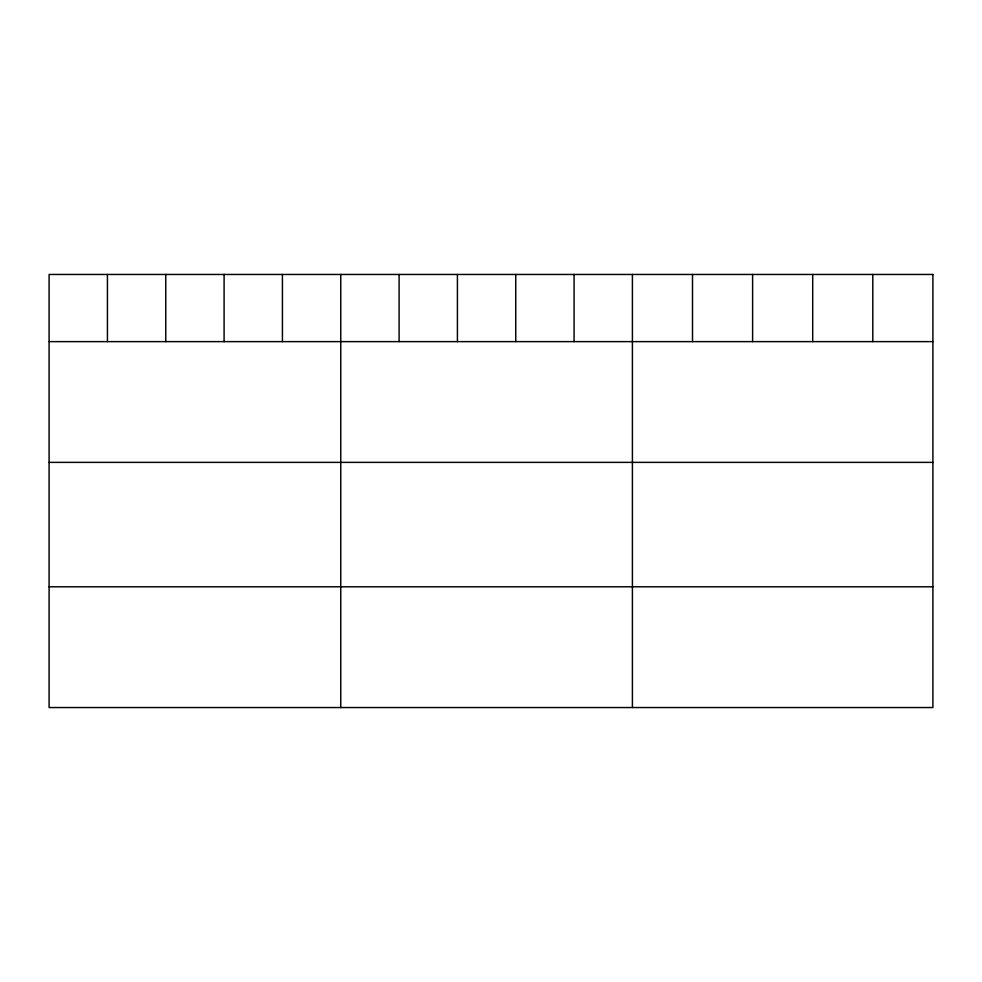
<?xml version="1.0" encoding="UTF-8"?>
<svg xmlns="http://www.w3.org/2000/svg" width="982" height="982" viewBox="0 0 982 982"><rect width="100%" height="100%" fill="white"/><g stroke="black" fill="none" stroke-linecap="round" stroke-linejoin="round"><path stroke-width="1.47" d="M49.1 341.626L932.9 341.626M49.1 462.375L932.9 462.375M49.1 586.794L932.9 586.794M872.802 274.457L872.802 341.626M812.703 274.457L812.703 341.626M752.605 274.457L752.605 341.626M692.506 274.457L692.506 341.626M632.408 274.457L632.408 707.543M574.077 274.457L574.077 341.626M515.746 274.457L515.746 341.626M457.416 274.457L457.416 341.626M399.085 274.457L399.085 341.626M340.754 274.457L340.754 707.543M282.423 274.457L282.423 341.626M224.092 274.457L224.092 341.626M165.762 274.457L165.762 341.626M107.431 274.457L107.431 341.626M932.9 274.457L49.1 274.457L49.1 707.543L932.9 707.543L932.9 274.457"/></g></svg>
